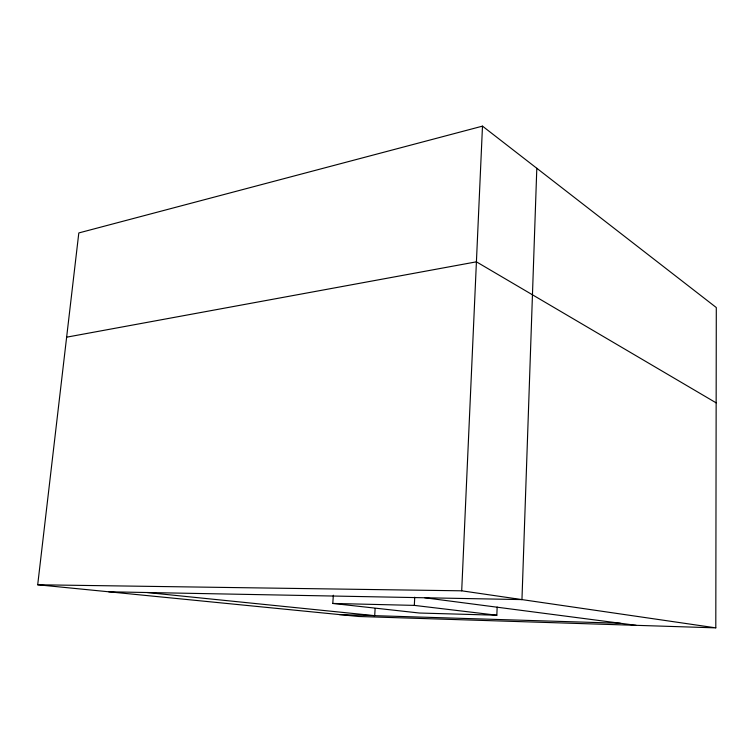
<?xml version="1.0" encoding="UTF-8"?>
<svg xmlns="http://www.w3.org/2000/svg" width="754" height="754" viewBox="0 0 754 754"><rect width="100%" height="100%" fill="white"/><g stroke="black" fill="none" stroke-linecap="round" stroke-linejoin="round"><path stroke-width="1.13" d="M715.8 627.865L716.3 307.547L482.485 126.135L78.812 232.939L37.7 584.774L358.734 616.489L715.8 627.865L461.702 590.816L37.7 584.774M536.81 168.283L521.957 599.6L108.746 591.796M333.334 595.226L332.787 603.445L419.431 613.03L496.839 615.226L497.159 607.045M461.702 590.816L482.485 126.135M496.839 615.226L414.314 605.387L414.747 597.177M375.115 608.61L374.7 615.66L146.945 592.512M66.635 337.179L476.415 261.827L716.149 402.853M332.787 603.445L414.314 605.387M339.206 614.567L620.382 623.275M424.681 597.762L636.103 625.32"/></g></svg>
